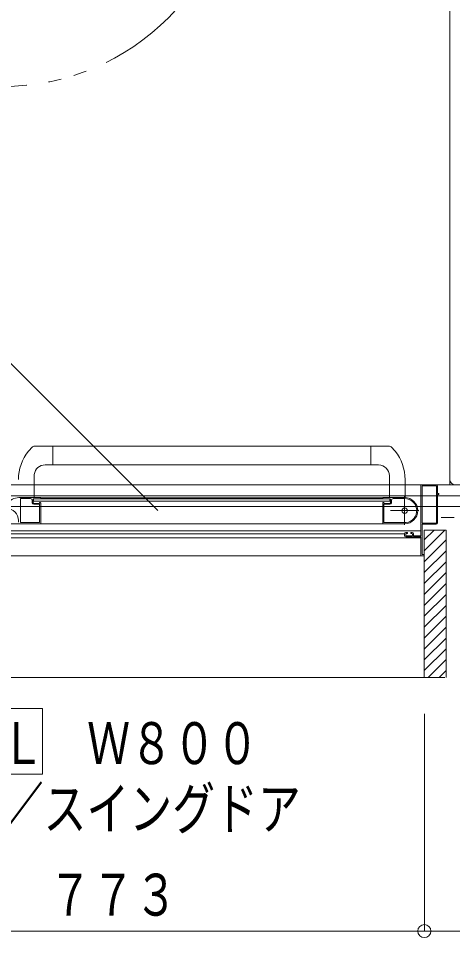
# Model space of a CAD drawing. Units: millimetres on the paper. Extents: x -305 to 305, y -152 to 152.
# Drawn here: x -111.71 to -91.81, y -0.68 to 41.44 of the extents above; entities that cross this region are included whole.
import ezdxf
from ezdxf.enums import TextEntityAlignment as Align

# ---------------------------------------------------------------- set-up
doc = ezdxf.new("R2010")
doc.units = ezdxf.units.MM
doc.linetypes.add('LONG_CHAIN', pattern=[21, 18, -1, 1, -1])
doc.linetypes.add('LONG_DOUBLE_CHAIN', pattern=[21.8, 18, -1, 0.6, -0.6, 0.6, -1])
doc.layers.add('0-0_0', color=7, linetype='Continuous', lineweight=9)
doc.layers.add('0-1_VIEW0001', color=7, linetype='Continuous', lineweight=9)
doc.styles.add('ＭＳ ゴシック', font='')
doc.styles.get('ＭＳ ゴシック').set_extended_font_data('MS Gothic')

# ---------------------------------------------------------------- blocks, each defined once
blk = doc.blocks.new('_ORIGIN')
at = {"layer": '0-0_0'}
blk.add_line((0, 0), (-1, 0), dxfattribs=at)
blk.add_circle((0, 0), 0.5, dxfattribs=at)

msp = doc.modelspace()

# ---------------------------------------------------------------- linework, layer by layer
at = {"layer": '0-0_0'}
for p, q in [((-93.104, 9.584), (-93.104, -0.375)), ((-93.104, 9.584), (-93.104, -0.375)), ((-93.704, -0.375), (-131.154, -0.375)), ((-53.034, -0.375), (-92.504, -0.375))]:
    msp.add_line(p, q, dxfattribs=at)
at = {"layer": '0-1_VIEW0001'}
for p, q in [((-91.934, 80.073), (-91.934, 20.073)), ((-91.934, 79.823), (-91.934, 20.322)), ((-111.246, 21.613), (-111.063, 21.811)), ((-95.56, 21.838), (-110.995, 21.838)), ((-110.133, 20.983), (-110.133, 21.838)), ((-95.56, 20.983), (-95.56, 21.838)), ((-95.56, 21.838), (-94.699, 21.838)), ((-94.446, 21.612), (-94.63, 21.811)), ((-110.133, 20.983), (-110.488, 20.983)), ((-95.56, 20.988), (-110.133, 20.988)), ((-95.56, 20.983), (-95.205, 20.983)), ((-110.984, 20.552), (-110.983, 19.498)), ((-94.705, 20.483), (-94.705, 19.488)), ((-93.984, 20.316), (-93.981, 19.498)), ((-94.709, 20.073), (-110.984, 20.073)), ((-92.557, 20.073), (-93.983, 20.073)), ((-93.259, 17.753), (-93.259, 20.048)), ((-93.209, 18.333), (-93.209, 20.013)), ((-93.194, 20.028), (-92.569, 20.028)), ((-92.554, 20.013), (-92.554, 18.333)), ((-92.509, 20.023), (-92.509, 19.688)), ((-132.434, 19.573), (-52.434, 19.573)), ((-110.699, 19.488), (-111.685, 19.488)), ((-111.614, 18.348), (-111.614, 19.428)), ((-111.599, 19.443), (-111.149, 19.443)), ((-111.034, 19.398), (-111.034, 19.273)), ((-111.009, 19.423), (-111.009, 19.323)), ((-111.009, 19.423), (-94.684, 19.423)), ((-110.691, 19.434), (-110.706, 19.425)), ((-110.684, 19.473), (-95.009, 19.473)), ((-110.684, 19.473), (-110.684, 19.447)), ((-95.009, 19.447), (-95.009, 19.473)), ((-94.988, 19.425), (-95.002, 19.434)), ((-94.994, 19.488), (-94.009, 19.488)), ((-94.684, 19.323), (-94.684, 19.423)), ((-94.659, 19.273), (-94.659, 19.398)), ((-94.539, 19.443), (-94.009, 19.443)), ((-92.509, 19.618), (-92.509, 18.323)), ((-92.494, 19.673), (-92.444, 19.673)), ((-92.444, 19.633), (-92.494, 19.633)), ((-92.434, 19.663), (-92.434, 19.643)), ((-132.434, 19.073), (-52.434, 19.073)), ((-52.434, 19.073), (-132.434, 19.073)), ((-111.074, 19.368), (-111.074, 19.253)), ((-111.009, 19.323), (-94.684, 19.323)), ((-110.999, 19.178), (-110.749, 19.178)), ((-110.984, 19.223), (-110.759, 19.223)), ((-110.734, 19.163), (-110.734, 18.348)), ((-110.719, 19.263), (-110.713, 19.263)), ((-110.706, 19.261), (-110.691, 19.252)), ((-110.684, 18.288), (-110.684, 19.24)), ((-95.009, 18.298), (-95.009, 19.24)), ((-95.002, 19.252), (-94.988, 19.261)), ((-94.98, 19.263), (-94.974, 19.263)), ((-94.959, 18.348), (-94.959, 19.168)), ((-94.949, 19.178), (-94.689, 19.178)), ((-94.934, 19.223), (-94.709, 19.223)), ((-94.614, 19.253), (-94.614, 19.368)), ((-110.653, 18.288), (-112.224, 18.288)), ((-111.704, 18.362), (-111.704, 18.442)), ((-110.744, 18.338), (-111.604, 18.338)), ((-94.009, 18.288), (-110.684, 18.288)), ((-93.935, 18.338), (-94.949, 18.338)), ((-93.209, 18.258), (-93.209, 16.888)), ((-92.569, 18.318), (-93.194, 18.318)), ((-92.559, 18.273), (-93.194, 18.273)), ((-114.774, 17.827), (-94.009, 17.827)), ((-114.604, 17.967), (-93.259, 17.967)), ((-94.009, 17.738), (-94.009, 17.838)), ((-93.959, 17.888), (-93.894, 17.888)), ((-93.954, 17.823), (-93.954, 17.753)), ((-93.894, 17.838), (-93.939, 17.838)), ((-93.939, 17.738), (-93.669, 17.738)), ((-93.879, 17.873), (-93.879, 17.853)), ((-93.729, 17.853), (-93.729, 17.873)), ((-93.714, 17.888), (-93.659, 17.888)), ((-93.669, 17.838), (-93.714, 17.838)), ((-93.654, 17.753), (-93.654, 17.823)), ((-93.609, 17.838), (-93.609, 17.753)), ((-93.594, 17.738), (-93.274, 17.738)), ((-93.109, 17.548), (-92.659, 17.998)), ((-93.109, 17.048), (-92.159, 17.998)), ((-93.109, 17.998), (-92.109, 17.998)), ((-93.109, 11.248), (-93.109, 17.998)), ((-92.109, 11.248), (-92.109, 17.998)), ((-114.989, 17.65), (-93.259, 17.65)), ((-93.274, 17.688), (-93.959, 17.688)), ((-93.259, 16.838), (-93.259, 17.673)), ((-93.109, 16.548), (-92.109, 17.548)), ((-93.194, 16.873), (-93.124, 16.873)), ((-93.109, 16.048), (-92.109, 17.048)), ((-131.609, 16.823), (-93.259, 16.823)), ((-93.124, 16.823), (-93.244, 16.823)), ((-93.109, 15.548), (-92.109, 16.548)), ((-93.109, 15.048), (-92.109, 16.048)), ((-93.109, 14.548), (-92.109, 15.548)), ((-93.109, 14.048), (-92.109, 15.048)), ((-93.109, 13.548), (-92.109, 14.548)), ((-93.109, 13.048), (-92.109, 14.048)), ((-93.109, 12.548), (-92.109, 13.548)), ((-93.109, 12.053), (-92.109, 13.053)), ((-93.109, 11.558), (-92.109, 12.558)), ((-92.924, 11.248), (-92.109, 12.063)), ((-92.429, 11.248), (-92.109, 11.568)), ((-92.16, 11.248), (-132.759, 11.248)), ((-122.598, 9.818), (-110.598, 9.818)), ((-110.598, 6.818), (-110.598, 9.818)), ((-122.598, 6.818), (-110.598, 6.818))]:
    msp.add_line(p, q, dxfattribs=at)
at = {"layer": '0-1_VIEW0001', "linetype": 'LONG_DOUBLE_CHAIN'}
for p, q in [((-105.312, 18.888), (-116.073, 29.648)), ((-50.934, 18.573), (-92.509, 18.573))]:
    msp.add_line(p, q, dxfattribs=at)
at = {"layer": '0-1_VIEW0001', "linetype": 'LONG_CHAIN'}
for p, q in [((-94.009, 19.538), (-94.009, 18.238)), ((-94.659, 18.888), (-93.359, 18.888))]:
    msp.add_line(p, q, dxfattribs=at)
at = {"layer": '0-1_VIEW0001'}
msp.add_lwpolyline([(-133.434, 20.073), (-51.434, 20.073), (-51.434, 80.073)], dxfattribs=at)
msp.add_circle((-94.009, 18.888), 0.125, dxfattribs=at)
at = {"layer": '0-1_VIEW0001', "linetype": 'LONG_DOUBLE_CHAIN'}
msp.add_arc((-112.434, 49.073), 10.75, 180, 0, dxfattribs=at)
at = {"layer": '0-1_VIEW0001'}
for centre, radius, start, end in [((-109.639, 20.308), 2.07, 140.9419, 179.8), ((-110.994, 21.738), 0.1, 90, 133.4724), ((-94.699, 21.738), 0.1, 46.5276, 90), ((-96.054, 20.308), 2.07, 0.2, 39.0242), ((-110.488, 20.483), 0.5, 90, 172.0444), ((-95.205, 20.483), 0.5, 0, 90), ((-91.684, 20.322), 0.25, 180, 270), ((-93.234, 20.048), 0.025, 90, 180), ((-93.194, 20.013), 0.015, 90, 180), ((-92.569, 20.013), 0.015, 0, 90), ((-92.559, 20.023), 0.05, 0, 90), ((-111.685, 18.888), 0.6, 90, 150), ((-111.599, 19.428), 0.015, 90, 180), ((-111.149, 19.368), 0.075, 0, 90), ((-111.009, 19.398), 0.025, 90, 180), ((-110.713, 19.438), 0.015, 270, 300.9638), ((-110.699, 19.473), 0.015, 0, 90), ((-110.699, 19.447), 0.015, 300.9638, 0), ((-94.994, 19.473), 0.015, 90, 180), ((-94.994, 19.447), 0.015, 180, 239.0362), ((-94.98, 19.438), 0.015, 239.0362, 270), ((-94.684, 19.398), 0.025, 0, 90), ((-94.539, 19.368), 0.075, 90, 180), ((-94.009, 18.888), 0.6, 270, 90), ((-94.009, 18.888), 0.555, 277.7671, 90), ((-92.494, 19.688), 0.015, 180, 270), ((-92.494, 19.618), 0.015, 90, 180), ((-92.444, 19.663), 0.01, 0, 90), ((-92.444, 19.643), 0.01, 270, 0), ((-112.244, 18.442), 0.54, 0, 90), ((-110.999, 19.253), 0.075, 180, 270), ((-110.984, 19.273), 0.05, 180, 270), ((-110.759, 19.248), 0.025, 270, 0), ((-110.749, 19.163), 0.015, 0, 90), ((-110.719, 19.248), 0.015, 90, 180), ((-110.713, 19.248), 0.015, 59.0362, 90), ((-110.699, 19.24), 0.015, 0, 59.0362), ((-94.994, 19.24), 0.015, 120.9638, 180), ((-94.98, 19.248), 0.015, 90, 120.9638), ((-94.974, 19.248), 0.015, 0, 90), ((-94.934, 19.248), 0.025, 180, 270), ((-94.949, 19.168), 0.01, 90, 180), ((-94.709, 19.273), 0.05, 270, 0), ((-94.689, 19.253), 0.075, 270, 0), ((-111.604, 18.348), 0.01, 180, 270), ((-110.744, 18.348), 0.01, 270, 0), ((-110.694, 18.298), 0.01, 270, 0), ((-94.999, 18.298), 0.01, 180, 270), ((-94.949, 18.348), 0.01, 180, 270), ((-93.935, 18.348), 0.01, 270, 277.7671), ((-93.194, 18.333), 0.015, 180, 270), ((-93.194, 18.258), 0.015, 90, 180), ((-92.569, 18.333), 0.015, 270, 0), ((-92.559, 18.323), 0.05, 270, 0), ((-93.959, 17.838), 0.05, 90, 180), ((-93.959, 17.738), 0.05, 180, 270), ((-93.939, 17.823), 0.015, 90, 180), ((-93.939, 17.753), 0.015, 180, 270), ((-93.894, 17.873), 0.015, 0, 90), ((-93.894, 17.853), 0.015, 270, 0), ((-93.714, 17.873), 0.015, 90, 180), ((-93.714, 17.853), 0.015, 180, 270), ((-93.669, 17.823), 0.015, 0, 90), ((-93.669, 17.753), 0.015, 270, 0), ((-93.659, 17.838), 0.05, 0, 90), ((-93.594, 17.753), 0.015, 180, 270), ((-93.274, 17.753), 0.015, 270, 0), ((-93.274, 17.673), 0.015, 0, 90), ((-93.194, 16.888), 0.015, 180, 270), ((-93.124, 16.858), 0.015, 0, 90), ((-93.244, 16.838), 0.015, 180, 270), ((-93.124, 16.838), 0.015, 270, 0)]:
    msp.add_arc(centre, radius, start, end, dxfattribs=at)

# ---------------------------------------------------------------- block references
at = {"layer": '0-0_0', "xscale": 0.6, "yscale": 0.6}
msp.add_blockref('_ORIGIN', (-93.104, -0.375), dxfattribs=at)
at = {"layer": '0-0_0', "xscale": 0.6, "yscale": 0.6, "rotation": 180}
msp.add_blockref('_ORIGIN', (-93.104, -0.375), dxfattribs=at)

# ---------------------------------------------------------------- texts
at = {"layer": '0-0_0', "style": 'ＭＳ ゴシック', "width": 0.75}
msp.add_text('額縁内法\u3000７７３', height=1.921, dxfattribs=at).set_placement((-120.14, -0.246), align=Align.BOTTOM_LEFT)
at = {"layer": '0-1_VIEW0001', "style": 'ＭＳ ゴシック', "width": 0.75}
for s, p in [('ドア位置ＡＬ\u3000Ｗ８００', (-122.313, 6.698)), ('２枚折りドア／スイングドア', (-124.313, 3.701))]:
    msp.add_text(s, height=1.921, dxfattribs=at).set_placement(p, align=Align.BOTTOM_LEFT)

doc.saveas('drawing.dxf')
